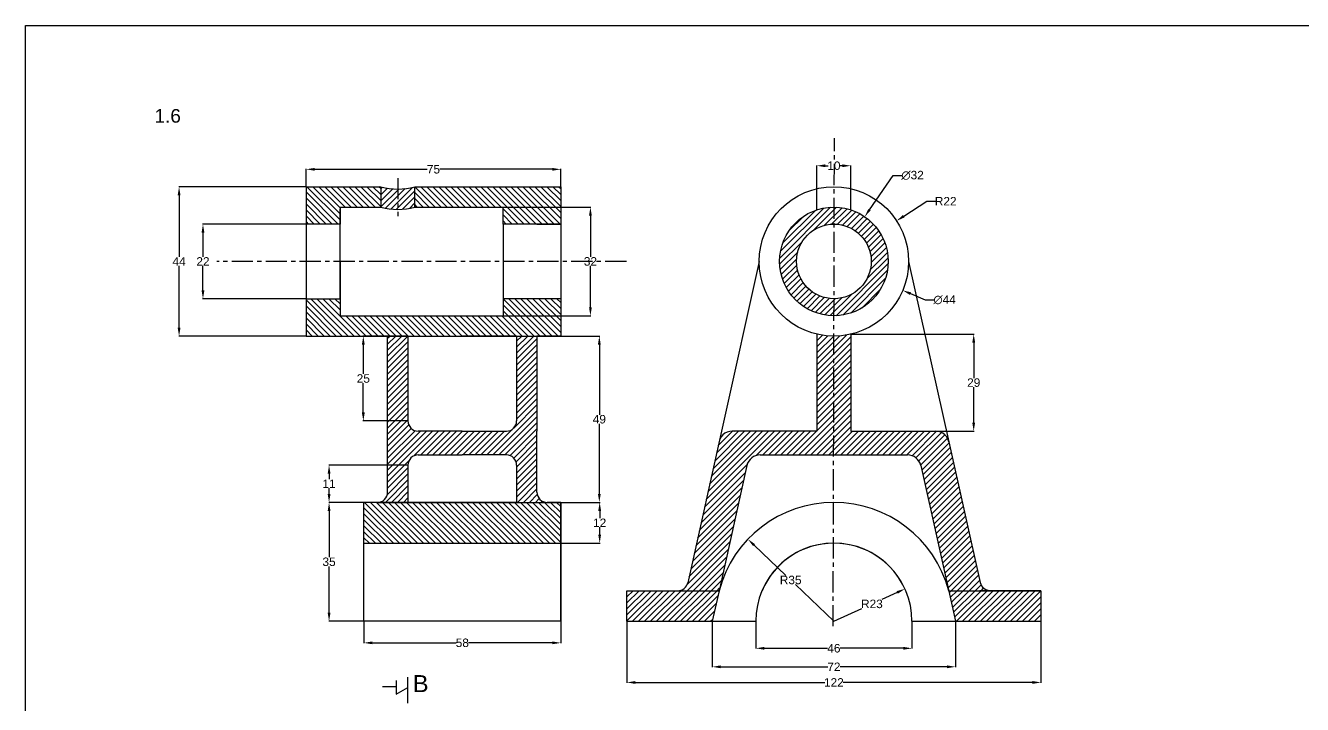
# Model space of a CAD drawing. Header units: inches. Extents: x 257 to 1980, y -66 to 1009.
# Drawn here: x 256.8 to 633, y 808.6 to 1008.6 of the extents above; entities that cross this region are included whole.
import ezdxf

# ---------------------------------------------------------------- set-up
doc = ezdxf.new("R2010")
doc.units = ezdxf.units.IN
doc.header["$MEASUREMENT"] = 0
doc.linetypes.add('AM_ISO08W050x2', pattern=[9, 6, -0.75, 1.5, -0.75])
doc.linetypes.add('CENTER', pattern=[2, 1.25, -0.25, 0.25, -0.25])
doc.styles.get("Standard").update_dxf_attribs({"font": 'arial.ttf'})
doc.dimstyles.new('AM_ANSI', dxfattribs={"dimtxt": 2.5, "dimasz": 2.5, "dimexe": 0.1, "dimexo": 0.05, "dimgap": 0.06, "dimtad": 0, "dimtih": 1, "dimtoh": 1, "dimdec": 0, "dimzin": 7, "dimdsep": 46, "dimtxsty": 'Standard', "dimcen": 0, "dimclrd": 3, "dimclre": 3, "dimclrt": 3, "dimadec": 0, "dimazin": 2, "dimtp": 0.1, "dimtm": 0.1, "dimtfac": 0.71, "dimtdec": 0, "dimtofl": 0, "dimtmove": 0, "dimatfit": 3, "dimfxl": 1, "dimtolj": 1, "dimtzin": 7, "dimlwd": -1, "dimlwe": -1, "dimarcsym": 1})
doc.dimstyles.new('AM_ANSI$3', dxfattribs={"dimtxt": 2.5, "dimasz": 2.5, "dimexe": 0.1, "dimexo": 0.05, "dimgap": 0.06, "dimtad": 0, "dimtih": 1, "dimtoh": 1, "dimdec": 0, "dimzin": 7, "dimdsep": 46, "dimtxsty": 'Standard', "dimcen": 0, "dimclrd": 3, "dimclre": 3, "dimclrt": 3, "dimadec": 0, "dimazin": 2, "dimtp": 0.1, "dimtm": 0.1, "dimtfac": 0.71, "dimtdec": 0, "dimtofl": 0, "dimtmove": 0, "dimatfit": 0, "dimfxl": 1, "dimtolj": 1, "dimtzin": 7, "dimlwd": -1, "dimlwe": -1, "dimarcsym": 1})
doc.dimstyles.new('AM_ANSI$4', dxfattribs={"dimtxt": 2.5, "dimasz": 2.5, "dimexe": 0.1, "dimexo": 0.05, "dimgap": 0.06, "dimtad": 0, "dimtih": 1, "dimtoh": 1, "dimdec": 0, "dimzin": 7, "dimdsep": 46, "dimtxsty": 'Standard', "dimcen": 0, "dimclrd": 3, "dimclre": 3, "dimclrt": 3, "dimadec": 0, "dimazin": 2, "dimtp": 0.1, "dimtm": 0.1, "dimtfac": 0.71, "dimtdec": 0, "dimtofl": 0, "dimtmove": 0, "dimatfit": 0, "dimfxl": 1, "dimtolj": 1, "dimtzin": 7, "dimlwd": -1, "dimlwe": -1, "dimarcsym": 1})
pattern_1 = [(135, (0, 489.4069), (-0.8838835, -0.8838835), [])]
pattern_2 = [(45, (0, 489.4069), (-0.8838835, 0.8838835), [])]

# ---------------------------------------------------------------- blocks, each defined once
blk = doc.blocks.new('*D121')
at = {"color": 3, "linetype": 'ByBlock', "transparency": 16777216}
for p, q in [((356.47, 833.06), (356.47, 826.64)), ((414.47, 833.06), (414.47, 826.64)), ((358.97, 826.74), (383.61, 826.74)), ((411.97, 826.74), (387.32, 826.74))]:
    blk.add_line(p, q, dxfattribs=at)
at = {"color": 3, "transparency": 16777216}
for points in [[(358.97, 827.16), (358.97, 826.33), (356.47, 826.74)], [(411.97, 827.16), (411.97, 826.33), (414.47, 826.74)]]:
    blk.add_solid(points, dxfattribs=at)
at = {"layer": 'Defpoints', "color": 0, "transparency": 16777216}
for p in [(356.47, 833.11), (414.47, 833.11), (414.47, 826.74)]:
    blk.add_point(p, dxfattribs=at)
at = {"color": 3, "transparency": 16777216, "insert": (385.47, 826.74), "char_height": 2.5, "attachment_point": 5}
blk.add_mtext('\\A1;58', dxfattribs=at)
blk = doc.blocks.new('*D122')
at = {"color": 3, "linetype": 'ByBlock', "transparency": 16777216}
for p, q in [((339.42, 961.11), (301.92, 961.11)), ((302.02, 958.61), (302.02, 940.42)), ((302.02, 919.61), (302.02, 937.8)), ((339.42, 917.11), (301.92, 917.11))]:
    blk.add_line(p, q, dxfattribs=at)
at = {"color": 3, "transparency": 16777216}
for points in [[(301.61, 958.61), (302.44, 958.61), (302.02, 961.11)], [(301.61, 919.61), (302.44, 919.61), (302.02, 917.11)]]:
    blk.add_solid(points, dxfattribs=at)
at = {"layer": 'Defpoints', "color": 0, "transparency": 16777216}
for p in [(339.47, 961.11), (302.02, 917.11), (339.47, 917.11)]:
    blk.add_point(p, dxfattribs=at)
at = {"color": 3, "transparency": 16777216, "insert": (302.02, 939.11), "char_height": 2.5, "attachment_point": 5}
blk.add_mtext('\\A1;44', dxfattribs=at)
blk = doc.blocks.new('*D123')
at = {"color": 3, "linetype": 'ByBlock', "transparency": 16777216}
for p, q in [((339.42, 950.11), (308.96, 950.11)), ((309.06, 947.61), (309.06, 940.43)), ((309.06, 930.61), (309.06, 937.8)), ((339.42, 928.11), (308.96, 928.11))]:
    blk.add_line(p, q, dxfattribs=at)
at = {"color": 3, "transparency": 16777216}
for points in [[(308.64, 947.61), (309.48, 947.61), (309.06, 950.11)], [(308.64, 930.61), (309.48, 930.61), (309.06, 928.11)]]:
    blk.add_solid(points, dxfattribs=at)
at = {"layer": 'Defpoints', "color": 0, "transparency": 16777216}
for p in [(339.47, 950.11), (309.06, 928.11), (339.47, 928.11)]:
    blk.add_point(p, dxfattribs=at)
at = {"color": 3, "transparency": 16777216, "insert": (309.06, 939.11), "char_height": 2.5, "attachment_point": 5}
blk.add_mtext('\\A1;22', dxfattribs=at)
blk = doc.blocks.new('*D124')
at = {"color": 3, "linetype": 'ByBlock', "transparency": 16777216}
for p, q in [((339.47, 961.16), (339.47, 966.35)), ((341.97, 966.25), (375.12, 966.25)), ((411.97, 966.25), (378.82, 966.25)), ((414.47, 961.16), (414.47, 966.35))]:
    blk.add_line(p, q, dxfattribs=at)
at = {"color": 3, "transparency": 16777216}
for points in [[(341.97, 966.66), (341.97, 965.83), (339.47, 966.25)], [(411.97, 966.66), (411.97, 965.83), (414.47, 966.25)]]:
    blk.add_solid(points, dxfattribs=at)
at = {"layer": 'Defpoints', "color": 0, "transparency": 16777216}
for p in [(414.47, 966.25), (339.47, 961.11), (414.47, 961.11)]:
    blk.add_point(p, dxfattribs=at)
at = {"color": 3, "transparency": 16777216, "insert": (376.97, 966.25), "char_height": 2.5, "attachment_point": 5}
blk.add_mtext('\\A1;75', dxfattribs=at)
blk = doc.blocks.new('*D125')
at = {"color": 3, "linetype": 'ByBlock', "transparency": 16777216}
for p, q in [((397.52, 955.11), (423.31, 955.11)), ((423.21, 952.61), (423.21, 940.45)), ((423.21, 925.61), (423.21, 937.78)), ((397.52, 923.11), (423.31, 923.11))]:
    blk.add_line(p, q, dxfattribs=at)
at = {"color": 3, "transparency": 16777216}
for points in [[(422.8, 952.61), (423.63, 952.61), (423.21, 955.11)], [(422.8, 925.61), (423.63, 925.61), (423.21, 923.11)]]:
    blk.add_solid(points, dxfattribs=at)
at = {"layer": 'Defpoints', "color": 0, "transparency": 16777216}
for p in [(397.47, 955.11), (397.47, 923.11), (423.21, 923.11)]:
    blk.add_point(p, dxfattribs=at)
at = {"color": 3, "transparency": 16777216, "insert": (423.21, 939.11), "char_height": 2.5, "attachment_point": 5}
blk.add_mtext('\\A1;32', dxfattribs=at)
blk = doc.blocks.new('*D126')
at = {"color": 3, "linetype": 'ByBlock', "transparency": 16777216}
for p, q in [((407.52, 917.11), (425.94, 917.11)), ((425.84, 914.61), (425.84, 893.95)), ((425.84, 870.61), (425.84, 891.28)), ((407.52, 868.11), (425.94, 868.11))]:
    blk.add_line(p, q, dxfattribs=at)
at = {"color": 3, "transparency": 16777216}
for points in [[(425.42, 914.61), (426.25, 914.61), (425.84, 917.11)], [(425.42, 870.61), (426.25, 870.61), (425.84, 868.11)]]:
    blk.add_solid(points, dxfattribs=at)
at = {"layer": 'Defpoints', "color": 0, "transparency": 16777216}
for p in [(407.47, 917.11), (407.47, 868.11), (425.84, 868.11)]:
    blk.add_point(p, dxfattribs=at)
at = {"color": 3, "transparency": 16777216, "insert": (425.84, 892.61), "char_height": 2.5, "attachment_point": 5}
blk.add_mtext('\\A1;49', dxfattribs=at)
blk = doc.blocks.new('*D127')
at = {"color": 3, "linetype": 'ByBlock', "transparency": 16777216}
for p, q in [((414.52, 868.11), (426.04, 868.11)), ((425.94, 865.61), (425.94, 863.43)), ((425.94, 858.61), (425.94, 860.8)), ((414.52, 856.11), (426.04, 856.11))]:
    blk.add_line(p, q, dxfattribs=at)
at = {"color": 3, "transparency": 16777216}
for points in [[(425.52, 865.61), (426.35, 865.61), (425.94, 868.11)], [(425.52, 858.61), (426.35, 858.61), (425.94, 856.11)]]:
    blk.add_solid(points, dxfattribs=at)
at = {"layer": 'Defpoints', "color": 0, "transparency": 16777216}
for p in [(414.47, 868.11), (414.47, 856.11), (425.94, 856.11)]:
    blk.add_point(p, dxfattribs=at)
at = {"color": 3, "transparency": 16777216, "insert": (425.94, 862.11), "char_height": 2.5, "attachment_point": 5}
blk.add_mtext('\\A1;12', dxfattribs=at)
blk = doc.blocks.new('*D128')
at = {"color": 3, "linetype": 'ByBlock', "transparency": 16777216}
for p, q in [((356.42, 868.11), (346.11, 868.11)), ((346.21, 865.61), (346.21, 851.95)), ((346.21, 835.61), (346.21, 849.28)), ((356.42, 833.11), (346.11, 833.11))]:
    blk.add_line(p, q, dxfattribs=at)
at = {"color": 3, "transparency": 16777216}
for points in [[(345.8, 865.61), (346.63, 865.61), (346.21, 868.11)], [(345.8, 835.61), (346.63, 835.61), (346.21, 833.11)]]:
    blk.add_solid(points, dxfattribs=at)
at = {"layer": 'Defpoints', "color": 0, "transparency": 16777216}
for p in [(356.47, 868.11), (346.21, 833.11), (356.47, 833.11)]:
    blk.add_point(p, dxfattribs=at)
at = {"color": 3, "transparency": 16777216, "insert": (346.21, 850.61), "char_height": 2.5, "attachment_point": 5}
blk.add_mtext('\\A1;35', dxfattribs=at)
blk = doc.blocks.new('*D129')
at = {"color": 3, "linetype": 'ByBlock', "transparency": 16777216}
for p, q in [((369.42, 917.11), (356.2, 917.11)), ((356.3, 914.61), (356.3, 905.95)), ((356.3, 894.61), (356.3, 903.28)), ((369.42, 892.11), (356.2, 892.11))]:
    blk.add_line(p, q, dxfattribs=at)
at = {"color": 3, "transparency": 16777216}
for points in [[(355.88, 914.61), (356.72, 914.61), (356.3, 917.11)], [(355.88, 894.61), (356.72, 894.61), (356.3, 892.11)]]:
    blk.add_solid(points, dxfattribs=at)
at = {"layer": 'Defpoints', "color": 0, "transparency": 16777216}
for p in [(369.47, 917.11), (356.3, 892.11), (369.47, 892.11)]:
    blk.add_point(p, dxfattribs=at)
at = {"color": 3, "transparency": 16777216, "insert": (356.3, 904.61), "char_height": 2.5, "attachment_point": 5}
blk.add_mtext('\\A1;25', dxfattribs=at)
blk = doc.blocks.new('*D130')
at = {"color": 3, "linetype": 'ByBlock', "transparency": 16777216}
for p, q in [((369.42, 879.11), (346.11, 879.11)), ((346.21, 876.61), (346.21, 874.93)), ((346.21, 870.61), (346.21, 872.3)), ((369.42, 868.11), (346.11, 868.11))]:
    blk.add_line(p, q, dxfattribs=at)
at = {"color": 3, "transparency": 16777216}
for points in [[(345.8, 876.61), (346.63, 876.61), (346.21, 879.11)], [(345.8, 870.61), (346.63, 870.61), (346.21, 868.11)]]:
    blk.add_solid(points, dxfattribs=at)
at = {"layer": 'Defpoints', "color": 0, "transparency": 16777216}
for p in [(369.47, 879.11), (346.21, 868.11), (369.47, 868.11)]:
    blk.add_point(p, dxfattribs=at)
at = {"color": 3, "transparency": 16777216, "insert": (346.21, 873.61), "char_height": 2.5, "attachment_point": 5}
blk.add_mtext('\\A1;11', dxfattribs=at)
blk = doc.blocks.new('*D131')
at = {"color": 3, "linetype": 'ByBlock', "transparency": 16777216}
for p, q in [((433.94, 833.07), (433.94, 814.98)), ((555.94, 833.07), (555.94, 814.98)), ((436.44, 815.08), (492.25, 815.08)), ((553.44, 815.08), (497.63, 815.08))]:
    blk.add_line(p, q, dxfattribs=at)
at = {"color": 3, "transparency": 16777216}
for points in [[(436.44, 815.49), (436.44, 814.66), (433.94, 815.08)], [(553.44, 815.49), (553.44, 814.66), (555.94, 815.08)]]:
    blk.add_solid(points, dxfattribs=at)
at = {"layer": 'Defpoints', "color": 0, "transparency": 16777216}
for p in [(433.94, 833.12), (555.94, 833.12), (555.94, 815.08)]:
    blk.add_point(p, dxfattribs=at)
at = {"color": 3, "transparency": 16777216, "insert": (494.94, 815.08), "char_height": 2.5, "attachment_point": 5}
blk.add_mtext('\\A1;122', dxfattribs=at)
blk = doc.blocks.new('*D132')
at = {"color": 3, "linetype": 'ByBlock', "transparency": 16777216}
for p, q in [((459.11, 833.07), (459.11, 819.58)), ((530.77, 833.07), (530.77, 819.58)), ((461.61, 819.68), (493.12, 819.68)), ((528.27, 819.68), (496.77, 819.68))]:
    blk.add_line(p, q, dxfattribs=at)
at = {"color": 3, "transparency": 16777216}
for points in [[(461.61, 820.1), (461.61, 819.26), (459.11, 819.68)], [(528.27, 820.1), (528.27, 819.26), (530.77, 819.68)]]:
    blk.add_solid(points, dxfattribs=at)
at = {"layer": 'Defpoints', "color": 0, "transparency": 16777216}
for p in [(459.11, 833.12), (530.77, 833.12), (530.77, 819.68)]:
    blk.add_point(p, dxfattribs=at)
at = {"color": 3, "transparency": 16777216, "insert": (494.94, 819.68), "char_height": 2.5, "attachment_point": 5}
blk.add_mtext('\\A1;72', dxfattribs=at)
blk = doc.blocks.new('*D133')
at = {"color": 3, "linetype": 'ByBlock', "transparency": 16777216}
for p, q in [((471.94, 833.07), (471.94, 825.03)), ((517.94, 833.07), (517.94, 825.03)), ((474.44, 825.13), (493.04, 825.13)), ((515.44, 825.13), (496.84, 825.13))]:
    blk.add_line(p, q, dxfattribs=at)
at = {"color": 3, "transparency": 16777216}
for points in [[(474.44, 825.55), (474.44, 824.72), (471.94, 825.13)], [(515.44, 825.55), (515.44, 824.72), (517.94, 825.13)]]:
    blk.add_solid(points, dxfattribs=at)
at = {"layer": 'Defpoints', "color": 0, "transparency": 16777216}
for p in [(471.94, 833.12), (517.94, 833.12), (517.94, 825.13)]:
    blk.add_point(p, dxfattribs=at)
at = {"color": 3, "transparency": 16777216, "insert": (494.94, 825.13), "char_height": 2.5, "attachment_point": 5}
blk.add_mtext('\\A1;46', dxfattribs=at)
blk = doc.blocks.new('*D134')
at = {"color": 3, "linetype": 'ByBlock', "transparency": 16777216}
for p, q in [((489.94, 960.59), (489.94, 967.4)), ((492.44, 967.3), (493.21, 967.3)), ((497.44, 967.3), (496.67, 967.3)), ((499.94, 960.59), (499.94, 967.4))]:
    blk.add_line(p, q, dxfattribs=at)
at = {"color": 3, "transparency": 16777216}
for points in [[(492.44, 967.72), (492.44, 966.88), (489.94, 967.3)], [(497.44, 967.72), (497.44, 966.88), (499.94, 967.3)]]:
    blk.add_solid(points, dxfattribs=at)
at = {"layer": 'Defpoints', "color": 0, "transparency": 16777216}
for p in [(499.94, 967.3), (489.94, 960.54), (499.94, 960.54)]:
    blk.add_point(p, dxfattribs=at)
at = {"color": 3, "transparency": 16777216, "insert": (494.94, 967.3), "char_height": 2.5, "attachment_point": 5}
blk.add_mtext('\\A1;10', dxfattribs=at)
blk = doc.blocks.new('*D135')
at = {"color": 3, "linetype": 'ByBlock', "transparency": 16777216}
for p, q in [((499.99, 917.69), (536.24, 917.69)), ((536.14, 915.19), (536.14, 904.74)), ((536.14, 891.62), (536.14, 902.07)), ((499.99, 889.12), (536.24, 889.12))]:
    blk.add_line(p, q, dxfattribs=at)
at = {"color": 3, "transparency": 16777216}
for points in [[(535.72, 915.19), (536.56, 915.19), (536.14, 917.69)], [(535.72, 891.62), (536.56, 891.62), (536.14, 889.12)]]:
    blk.add_solid(points, dxfattribs=at)
at = {"layer": 'Defpoints', "color": 0, "transparency": 16777216}
for p in [(499.94, 917.69), (499.94, 889.12), (536.14, 889.12)]:
    blk.add_point(p, dxfattribs=at)
at = {"color": 3, "transparency": 16777216, "insert": (536.14, 903.4), "char_height": 2.5, "attachment_point": 5}
blk.add_mtext('\\A1;29', dxfattribs=at)
blk = doc.blocks.new('*D202')
at = {"color": 3, "linetype": 'ByBlock', "transparency": 16777216}
for p, q in [((515.51, 952.42), (522.35, 956.85)), ((522.35, 956.85), (524.85, 956.85))]:
    blk.add_line(p, q, dxfattribs=at)
at = {"color": 3, "linetype": 'AM_ISO08W050x2', "transparency": 16777216}
blk.add_solid([(515.28, 952.77), (515.74, 952.07), (513.41, 951.06)], dxfattribs=at)
at = {"layer": 'Defpoints', "color": 0, "linetype": 'AM_ISO08W050x2', "transparency": 16777216}
for p in [(513.41, 951.06), (494.94, 939.12)]:
    blk.add_point(p, dxfattribs=at)
at = {"color": 3, "linetype": 'AM_ISO08W050x2', "transparency": 16777216, "insert": (527.89, 956.85), "char_height": 2.5, "attachment_point": 5}
blk.add_mtext('\\A1;R22', dxfattribs=at)
blk = doc.blocks.new('*D203')
at = {"color": 3, "linetype": 'ByBlock', "transparency": 16777216}
for p, q in [((505.44, 954.34), (512.43, 964.47)), ((512.43, 964.47), (514.93, 964.47))]:
    blk.add_line(p, q, dxfattribs=at)
at = {"color": 3, "transparency": 16777216}
blk.add_solid([(505.1, 954.58), (505.79, 954.11), (504.02, 952.29)], dxfattribs=at)
at = {"layer": 'Defpoints', "color": 0, "transparency": 16777216}
for p in [(504.02, 952.29), (485.86, 925.94)]:
    blk.add_point(p, dxfattribs=at)
at = {"color": 3, "transparency": 16777216, "insert": (518.13, 964.47), "char_height": 2.5, "attachment_point": 5}
blk.add_mtext('\\A1;∅32', dxfattribs=at)
blk = doc.blocks.new('*D204')
at = {"color": 3, "linetype": 'ByBlock', "transparency": 16777216}
for p, q in [((517.52, 929.62), (521.87, 927.8)), ((521.87, 927.8), (524.37, 927.8))]:
    blk.add_line(p, q, dxfattribs=at)
at = {"color": 3, "linetype": 'AM_ISO08W050x2', "transparency": 16777216}
blk.add_solid([(517.69, 930), (517.36, 929.24), (515.22, 930.59)], dxfattribs=at)
at = {"layer": 'Defpoints', "color": 0, "linetype": 'AM_ISO08W050x2', "transparency": 16777216}
for p in [(474.66, 947.64), (515.22, 930.59)]:
    blk.add_point(p, dxfattribs=at)
at = {"color": 3, "linetype": 'AM_ISO08W050x2', "transparency": 16777216, "insert": (527.57, 927.8), "char_height": 2.5, "attachment_point": 5}
blk.add_mtext('\\A1;∅44', dxfattribs=at)
blk = doc.blocks.new('*D205')
at = {"color": 3, "linetype": 'ByBlock', "transparency": 16777216}
for p, q in [((513.6, 841.6), (509.08, 839.55)), ((494.94, 833.12), (503.2, 836.87))]:
    blk.add_line(p, q, dxfattribs=at)
at = {"color": 3, "transparency": 16777216}
blk.add_solid([(513.43, 841.98), (513.77, 841.22), (515.88, 842.64)], dxfattribs=at)
at = {"layer": 'Defpoints', "color": 0, "transparency": 16777216}
for p in [(515.88, 842.64), (494.94, 833.12)]:
    blk.add_point(p, dxfattribs=at)
at = {"color": 3, "transparency": 16777216, "insert": (506.14, 838.21), "char_height": 2.5, "attachment_point": 5}
blk.add_mtext('\\A1;R23', dxfattribs=at)
blk = doc.blocks.new('*D206')
at = {"color": 3, "linetype": 'ByBlock', "transparency": 16777216}
for p, q in [((471.41, 855.54), (480.81, 846.58)), ((494.94, 833.12), (483.62, 843.91))]:
    blk.add_line(p, q, dxfattribs=at)
at = {"color": 3, "transparency": 16777216}
blk.add_solid([(471.7, 855.84), (471.13, 855.24), (469.61, 857.26)], dxfattribs=at)
at = {"layer": 'Defpoints', "color": 0, "transparency": 16777216}
for p in [(469.61, 857.26), (494.94, 833.12)]:
    blk.add_point(p, dxfattribs=at)
at = {"color": 3, "transparency": 16777216, "insert": (482.21, 845.25), "char_height": 2.5, "attachment_point": 5}
blk.add_mtext('\\A1;R35', dxfattribs=at)

msp = doc.modelspace()

# ---------------------------------------------------------------- hatches: boundary and pattern name
at = {"ltscale": 4}
h = msp.add_hatch(dxfattribs=at)
h.set_pattern_fill('ANSI31', color=3, scale=10, angle=90)
h.set_pattern_definition(pattern_1)
h.paths.add_polyline_path([(371.4661, 961.11484), (371.4661, 955.11484), (397.4661, 955.11484), (397.4661, 950.11484), (414.4661, 950.11484), (414.4661, 961.11484)])
h.paths.add_polyline_path([(407.4661, 928.11484), (397.4661, 928.11484), (397.4661, 923.11484), (349.4661, 923.11484), (349.4661, 928.11484), (339.4661, 928.11484), (339.4661, 917.11484), (349.4661, 917.11484), (363.4661, 917.11484), (369.4661, 917.11484), (407.4661, 917.11484), (414.4661, 917.11484), (414.4661, 928.11484)])
h.paths.add_polyline_path([(349.4661, 955.11484), (361.4661, 955.11484), (361.4661, 961.11484), (356.4661, 961.11484), (339.4661, 961.11484), (339.4661, 950.11484), (349.4661, 950.11484)])
h = msp.add_hatch()
h.set_pattern_fill('ANSI31', color=3, scale=10)
h.set_pattern_definition(pattern_2)
h.paths.add_polyline_path([(371.4661, 961.11484, -0.068611749), (366.4661, 960.42548), (366.4661, 954.42548, 0.068611749), (371.4661, 955.11484)])
h.paths.add_polyline_path([(366.4661, 954.42548), (366.4661, 960.42548, -0.068611749), (361.4661, 961.11484), (361.4661, 955.11484, 0.068611749)])
h = msp.add_hatch()
h.set_pattern_fill('ANSI31', color=3, scale=10)
h.set_pattern_definition(pattern_2)
h.paths.add_polyline_path([(483.93953, 939.11524, -0.416995239), (495.0439, 950.11475), (495.05681, 955.11481, 0.416362053), (478.93953, 939.11524, 0.414847967), (494.97418, 923.11528), (494.98709, 928.11535, -0.415480474)])
h.paths.add_polyline_path([(510.93953, 939.11524, 0.412068331), (495.05681, 955.11481), (495.0439, 950.11475, -0.411437346), (505.93953, 939.11524, -0.412947785), (494.98709, 928.11535), (494.97418, 923.11528, 0.413579442)])
h.paths.add_polyline_path([(473.22881, 882.11524), (494.86831, 882.11524), (494.95869, 917.11525, -0.057600297), (489.93953, 917.69096), (489.93953, 889.11524), (465.80838, 889.11524), (465.80838, 889.03594, 0.408487736), (461.1114, 885.98446), (451.86784, 844.46333, -0.351416734), (448.93953, 842.11524), (461.11646, 842.11524), (469.32439, 878.98446, -0.351416734)])
h.paths.add_polyline_path([(528.80853, 885.98736, 0.408452543), (524.10974, 889.03544), (524.10974, 889.11524), (499.93953, 889.11524), (499.93953, 917.69096, -0.057163522), (494.95869, 917.11525), (494.86831, 882.11524), (516.62144, 882.11524, -0.351207698), (520.52521, 878.98736), (528.7626, 842.11524), (540.93953, 842.11524), (540.93953, 842.18742, -0.351207698), (538.08214, 844.47689)])
h = msp.add_hatch()
h.set_pattern_fill('ANSI31', color=3, scale=10)
h.set_pattern_definition(pattern_2)
h.paths.add_polyline_path([(407.4661, 889.11484), (407.4661, 917.11484), (401.4661, 917.11484), (401.4661, 892.11484, -0.414213562), (398.4661, 889.11484), (385.4661, 889.11484), (372.4661, 889.11484, -0.414213562), (369.4661, 892.11484), (369.4661, 917.11484), (363.4661, 917.11484), (363.4661, 889.11484), (363.4661, 882.11484), (363.4661, 871.11484, -0.414213562), (360.4661, 868.11484), (369.4661, 868.11484), (369.4661, 879.11484, -0.414213562), (372.4661, 882.11484), (373.4661, 882.11484), (385.4661, 882.11484), (398.4661, 882.11484, -0.414213562), (401.4661, 879.11484), (401.4661, 868.11484), (410.4661, 868.11484, -0.414213562), (407.4661, 871.11484), (407.4661, 882.11484)])
h = msp.add_hatch()
h.set_pattern_fill('ANSI31', color=3, scale=10, angle=90)
h.set_pattern_definition(pattern_1)
h.paths.add_polyline_path([(414.4661, 856.11484), (414.4661, 868.11484), (410.4661, 868.11484), (360.4661, 868.11484), (356.4661, 868.11484), (356.4661, 856.11484)])
h = msp.add_hatch()
h.set_pattern_fill('ANSI31', color=3, scale=10)
h.set_pattern_definition(pattern_2)
h.paths.add_polyline_path([(459.11285, 833.11524), (461.11646, 842.11524), (433.93953, 842.11524), (433.93953, 833.11524)])
h.paths.add_polyline_path([(555.93953, 833.11524), (555.93953, 842.11524), (537.93953, 842.11524), (528.7626, 842.11524), (530.77324, 833.11524)])

# ---------------------------------------------------------------- linework, layer by layer
at = {"color": 6}
for p, q in [((256.78479, 1008.60765), (1082.2377, 1008.60765)), ((256.78479, 600.86049), (256.78479, 1008.60765)), ((369.40166, 808.98081), (369.41428, 816.65166)), ((366.05947, 813.73632), (361.99023, 813.73688)), ((365.99396, 815.63389), (365.99396, 811.63389))]:
    msp.add_line(p, q, dxfattribs=at)
at = {"color": 1, "linetype": 'CENTER', "ltscale": 5}
for p, q in [((494.73794, 831.62537), (495.10916, 975.38863)), ((366.4661, 963.6841), (366.4661, 952.41669)), ((433.79928, 939.11484), (313.18899, 939.11484))]:
    msp.add_line(p, q, dxfattribs=at)
at = {"color": 4}
for p, q in [((339.4661, 961.11484), (339.4661, 917.11484)), ((339.4661, 961.11484), (356.4661, 961.11484)), ((356.4661, 961.11484), (361.4661, 961.11484)), ((361.4661, 961.11484), (361.4661, 955.11484)), ((371.4661, 961.11484), (414.4661, 961.11484)), ((371.4661, 955.11484), (371.4661, 961.11484)), ((414.4661, 961.11484), (414.4661, 950.11484)), ((489.93953, 954.31393), (489.93953, 960.53953)), ((499.93953, 954.31393), (499.93953, 960.53953)), ((349.4661, 955.11484), (349.4661, 950.11484)), ((349.4661, 955.11484), (361.4661, 955.11484)), ((349.4661, 938.56716), (349.4661, 954.56716)), ((371.4661, 955.11484), (397.4661, 955.11484)), ((397.4661, 950.11484), (397.4661, 955.11484)), ((349.4661, 950.11484), (339.4661, 950.11484)), ((339.4661, 950.11484), (339.4661, 928.11484)), ((349.4661, 928.11484), (349.4661, 950.11484)), ((414.4661, 950.11484), (397.4661, 950.11484)), ((397.4661, 950.11484), (397.4661, 923.11484)), ((407.4661, 950.11484), (414.4661, 950.11484)), ((414.4661, 950.11484), (407.4661, 950.11484)), ((414.4661, 950.11484), (414.4661, 939.11484)), ((349.4661, 939.11484), (349.4661, 928.11484)), ((414.4661, 939.11484), (414.4661, 917.11484)), ((414.4661, 939.11484), (414.4661, 928.11484)), ((472.93953, 939.11524), (451.86784, 844.46333)), ((516.93953, 939.11524), (528.80853, 885.98736)), ((339.4661, 928.11484), (349.4661, 928.11484)), ((349.4661, 928.11484), (349.4661, 923.11484)), ((407.4661, 928.11484), (397.4661, 928.11484)), ((414.4661, 928.11484), (407.4661, 928.11484)), ((349.4661, 923.11484), (397.4661, 923.11484)), ((339.4661, 917.11484), (363.4661, 917.11484)), ((339.4661, 917.11484), (349.4661, 917.11484)), ((356.4661, 917.11484), (363.4661, 917.11484)), ((363.4661, 889.11484), (363.4661, 917.11484)), ((363.4661, 917.11484), (369.4661, 917.11484)), ((369.4661, 917.11484), (385.4661, 917.11484)), ((369.4661, 917.11484), (369.4661, 892.11484)), ((369.4661, 917.11484), (407.4661, 917.11484)), ((401.4661, 917.11484), (385.4661, 917.11484)), ((401.4661, 917.11484), (401.4661, 892.11484)), ((414.4661, 917.11484), (407.4661, 917.11484)), ((407.4661, 917.11484), (407.4661, 889.11484)), ((489.93953, 917.69096), (489.93953, 889.11524)), ((499.93953, 917.69096), (499.93953, 889.11524)), ((363.4661, 882.11484), (363.4661, 889.11484)), ((385.4661, 889.11484), (372.4661, 889.11484)), ((385.4661, 889.11484), (398.4661, 889.11484)), ((407.4661, 882.11484), (407.4661, 889.11484)), ((489.93953, 889.11524), (465.01581, 889.11524)), ((465.80838, 889.11524), (465.80838, 889.03594)), ((499.93953, 889.11524), (524.90476, 889.11524)), ((524.10974, 889.11524), (524.10974, 889.03544)), ((528.80853, 885.98736), (538.08214, 844.47689)), ((363.4661, 871.11484), (363.4661, 882.11484)), ((363.4661, 882.11484), (363.4661, 882.11484)), ((372.4661, 882.11484), (385.4661, 882.11484)), ((372.4661, 882.11484), (373.4661, 882.11484)), ((398.4661, 882.11484), (385.4661, 882.11484)), ((398.4661, 882.11484), (397.4661, 882.11484)), ((407.4661, 871.11484), (407.4661, 882.11484)), ((407.4661, 882.11484), (407.4661, 882.11484)), ((473.22881, 882.11524), (516.62144, 882.11524)), ((369.4661, 879.11484), (369.4661, 868.11484)), ((401.4661, 879.11484), (401.4661, 868.11484)), ((469.32439, 878.98446), (461.11646, 842.11524)), ((520.52521, 878.98736), (530.77324, 833.11524)), ((356.4661, 833.11484), (356.4661, 868.11484)), ((360.4661, 868.11484), (356.4661, 868.11484)), ((360.4661, 868.11484), (410.4661, 868.11484)), ((401.4661, 868.11484), (369.4661, 868.11484)), ((414.4661, 868.11484), (410.4661, 868.11484)), ((414.4661, 868.11484), (414.4661, 833.11484)), ((414.4661, 833.11484), (414.4661, 868.11484)), ((356.4661, 833.11484), (356.4661, 856.11484)), ((356.4661, 856.11484), (414.4661, 856.11484)), ((414.4661, 856.11484), (414.4661, 833.11484)), ((433.93953, 833.11524), (433.93953, 842.11524)), ((433.93953, 842.11524), (461.11646, 842.11524)), ((461.11646, 842.11524), (459.11285, 833.11524)), ((528.7626, 842.11524), (555.93953, 842.11524)), ((555.93953, 842.11524), (537.93953, 842.11524)), ((537.93953, 842.11524), (540.93953, 842.11524)), ((540.93953, 842.11524), (540.93953, 842.18742)), ((555.93953, 842.11524), (555.93953, 833.11524)), ((414.4661, 833.11484), (356.4661, 833.11484)), ((433.93953, 833.11524), (471.93953, 833.11524)), ((517.93953, 833.11524), (555.93953, 833.11524))]:
    msp.add_line(p, q, dxfattribs=at)
msp.add_line((365.99396, 811.63389), (369.45806, 813.63389))
for radius in [22, 16, 11]:
    msp.add_circle((494.93953, 939.11524), radius, dxfattribs=at)
for centre, radius, start, end in [((366.4661, 978.90285), 18.47737, 254.2999508, 285.7000492), ((366.4661, 972.90285), 18.47737, 254.2999508, 285.7000492), ((372.4661, 892.11484), 3, 180, 270), ((398.4661, 892.11484), 3, 270, 0), ((465.01581, 885.11524), 4, 78.5716638, 167.4493145), ((524.90476, 885.11524), 4, 12.59333, 101.4640683), ((372.4661, 879.11484), 3, 90, 180), ((398.4661, 879.11484), 3, 0, 90), ((473.22881, 878.11524), 4, 90, 167.4493145), ((516.62144, 878.11524), 4, 12.59333, 90), ((360.4661, 871.11484), 3, 270, 0), ((410.4661, 871.11484), 3, 180, 270), ((494.93953, 833.11524), 35, 14.9005967, 165.0994033), ((494.93953, 833.11524), 23, 0, 180), ((494.93953, 833.11524), 23, 23.0356841, 156.9643159), ((448.93953, 845.11524), 3, 270, 347.4493145), ((540.93953, 845.11524), 2.92783, 192.59333, 270)]:
    msp.add_arc(centre, radius, start, end, dxfattribs=at)
at = {"color": 6}
msp.add_solid([(365.99396, 815.63389), (365.99396, 811.63389), (369.45806, 813.63389), (365.99396, 815.63389)], dxfattribs=at)

# ---------------------------------------------------------------- texts
at = {"color": 4}
msp.add_text('1.6', height=4, dxfattribs=at).set_placement((294.77922, 979.99321))
at = {"color": 6}
msp.add_text('B', height=5, dxfattribs=at).set_placement((370.86501, 812.23112))

# ---------------------------------------------------------------- dimensions: what is measured, and where the dimension line sits
for base, p1, p2, picture, middle in [((414.4661, 966.24661), (339.4661, 961.11484), (414.4661, 961.11484), '*D124', (376.9661, 966.24661)), ((499.93953, 967.30155), (489.93953, 960.53953), (499.93953, 960.53953), '*D134', (494.93953, 967.30155)), ((414.4661, 826.74306), (356.4661, 833.11484), (414.4661, 833.11484), '*D121', (385.4661, 826.74306)), ((555.93953, 815.07696), (433.93953, 833.11524), (555.93953, 833.11524), '*D131', (494.93953, 815.07696)), ((530.77324, 819.6811), (459.11285, 833.11524), (530.77324, 833.11524), '*D132', (494.94305, 819.6811)), ((517.93953, 825.13495), (471.93953, 833.11524), (517.93953, 833.11524), '*D133', (494.93953, 825.13495))]:
    dim = msp.add_linear_dim(base=base, p1=p1, p2=p2, dimstyle='AM_ANSI')
    dim.commit()
    dim.dimension.update_dxf_attribs({"geometry": picture, "text_midpoint": middle})
at = {"color": 1}
dim = msp.add_diameter_dim_2p(p1=(485.85545, 925.94408), p2=(504.02361, 952.28641), dimstyle='AM_ANSI$3', dxfattribs=at)
dim.commit()
dim.dimension.update_dxf_attribs({"geometry": '*D203', "text_midpoint": (518.12564, 964.47186), "dimtype": 163})
for base, p1, p2, picture, middle in [((302.02248, 917.11484), (339.4661, 961.11484), (339.4661, 917.11484), '*D122', (302.02248, 939.11484)), ((423.2123, 923.11484), (397.4661, 955.11484), (397.4661, 923.11484), '*D125', (423.2123, 939.11484)), ((309.06032, 928.11484), (339.4661, 950.11484), (339.4661, 928.11484), '*D123', (309.06032, 939.11484)), ((356.29951, 892.11484), (369.4661, 917.11484), (369.4661, 892.11484), '*D129', (356.29951, 904.61484)), ((425.83606, 868.11484), (407.4661, 917.11484), (407.4661, 868.11484), '*D126', (425.83606, 892.61484)), ((536.14077, 889.11524), (499.93953, 917.69096), (499.93953, 889.11524), '*D135', (536.14077, 903.4031)), ((346.21405, 868.11484), (369.4661, 879.11484), (369.4661, 868.11484), '*D130', (346.21405, 873.61484)), ((346.21405, 833.11484), (356.4661, 868.11484), (356.4661, 833.11484), '*D128', (346.21405, 850.61484)), ((425.93606, 856.11484), (414.4661, 868.11484), (414.4661, 856.11484), '*D127', (425.93606, 862.11484))]:
    dim = msp.add_linear_dim(base=base, p1=p1, p2=p2, angle=90, dimstyle='AM_ANSI')
    dim.commit()
    dim.dimension.update_dxf_attribs({"geometry": picture, "text_midpoint": middle})
at = {"color": 1, "linetype": 'AM_ISO08W050x2'}
dim = msp.add_radius_dim(center=(494.93953, 939.11524), mpoint=(513.41167, 951.0643), dimstyle='AM_ANSI$4', dxfattribs=at)
dim.commit()
dim.dimension.update_dxf_attribs({"geometry": '*D202', "text_midpoint": (527.88896, 956.84938), "dimtype": 164})
dim = msp.add_diameter_dim_2p(p1=(474.6588, 947.64119), p2=(515.22026, 930.58929), dimstyle='AM_ANSI$3', dxfattribs=at)
dim.commit()
dim.dimension.update_dxf_attribs({"geometry": '*D204', "text_midpoint": (527.57237, 927.79507), "dimtype": 163})
at = {"color": 1}
for mpoint, picture, middle in [((469.60516, 857.26415), '*D206', (482.21415, 845.24517)), ((515.87638, 842.63618), '*D205', (506.13955, 838.2084))]:
    dim = msp.add_radius_dim(center=(494.93953, 833.11524), mpoint=mpoint, dimstyle='AM_ANSI$4', dxfattribs=at)
    dim.commit()
    dim.dimension.update_dxf_attribs({"geometry": picture, "text_midpoint": middle, "dimtype": 164})

doc.saveas('drawing.dxf')
